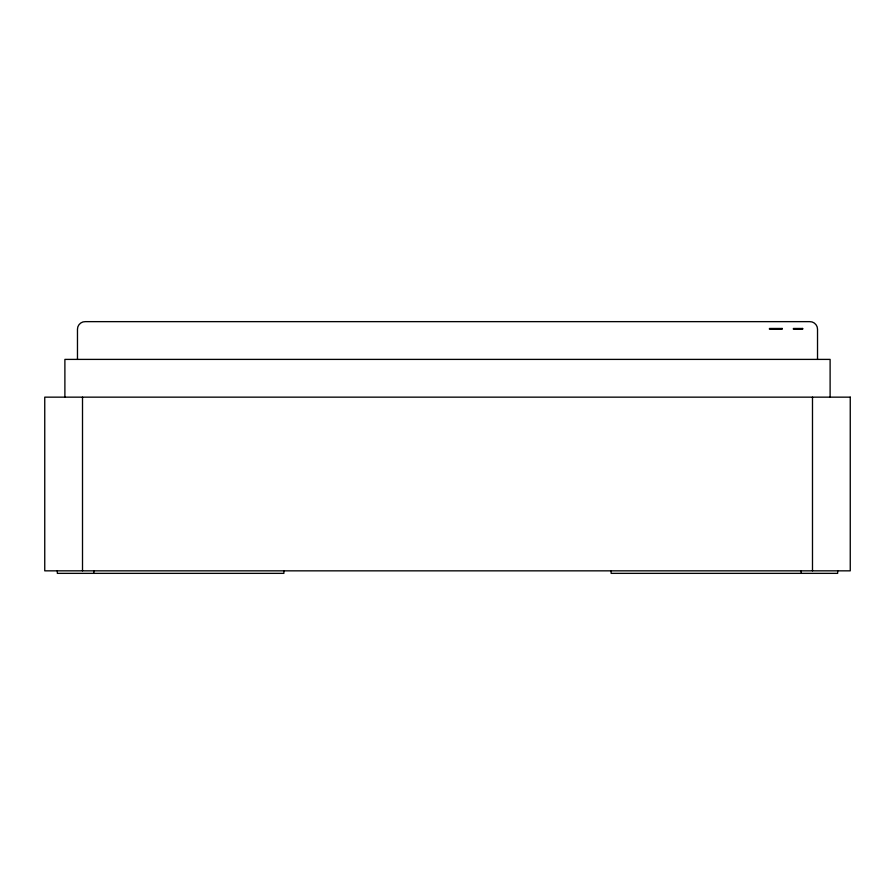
<?xml version="1.0" encoding="UTF-8"?>
<svg xmlns="http://www.w3.org/2000/svg" width="895" height="895" viewBox="0 0 895 895"><rect width="100%" height="100%" fill="white"/><g stroke="black" fill="none" stroke-linecap="round" stroke-linejoin="round"><path stroke-width="1.34" d="M837.664 570.842L837.664 573.359L611.117 573.359L611.117 570.842M830.112 397.156L830.112 359.398L64.887 359.398L64.887 397.156M817.527 359.398L817.527 329.192C817.605 325.042 813.812 321.417 809.684 321.641L85.316 321.641C81.188 321.428 77.384 325.042 77.473 329.192L77.473 359.398M812.492 397.156L812.492 570.842M801.193 570.842L801.193 573.359M283.883 570.842L283.883 573.359L57.336 573.359L57.336 570.842M93.807 570.842L93.807 573.359M82.508 397.156L82.508 570.842M782.208 328.476L769.431 328.476L769.443 329.192L782.23 329.192L782.208 328.476M802.658 328.476L793.373 328.476L793.406 329.192L802.692 329.192L802.658 328.476M850.25 397.156L44.75 397.156L44.75 570.842L850.25 570.842L850.25 397.156"/></g></svg>
